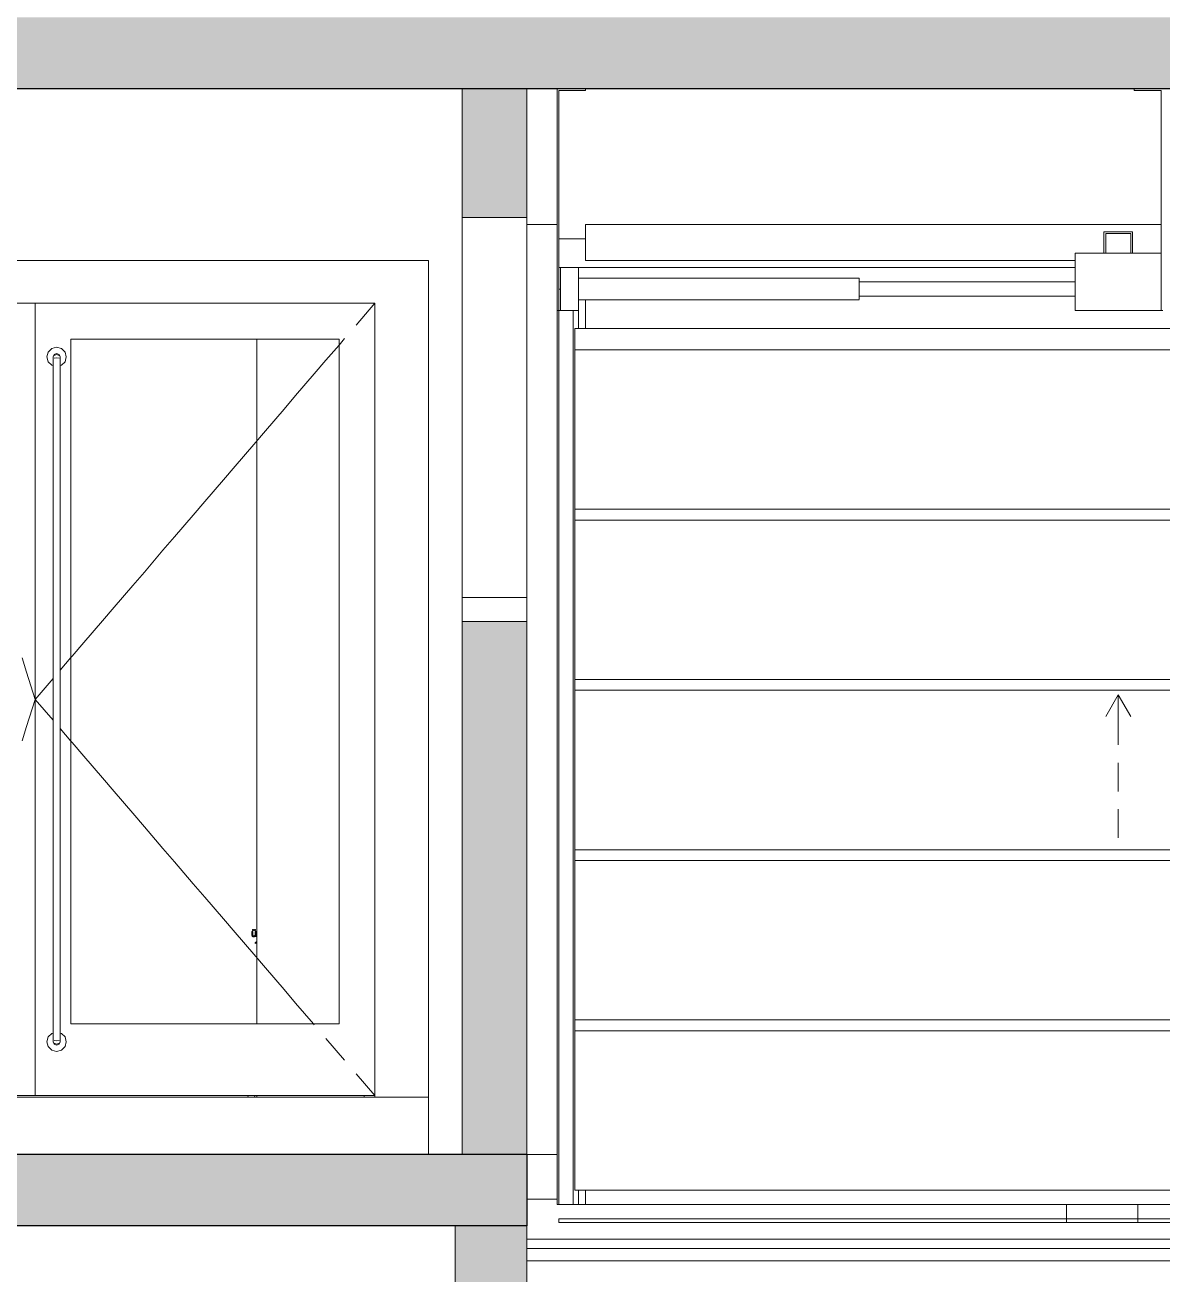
# Model space of a CAD drawing. Header units: metres. Extents: x -0.3 to 19.2, y -7 to 21.5.
# Drawn here: x 13.916 to 17.098, y -0.647 to 2.848 of the extents above; entities that cross this region are included whole.
import ezdxf

# ---------------------------------------------------------------- set-up
doc = ezdxf.new("R2010")
doc.units = ezdxf.units.M
doc.header["$MEASUREMENT"] = 0
for name, color, linetype in [('C_Schnitt C RB_1_110 Wand Aussen', 7, 'Continuous'), ('C_Schnitt C RB_1_111 Wand Aussen - Bohrpfahlwand 80', 7, 'Continuous'), ('C_Schnitt C RB_1_120 Wand Innen tragend', 7, 'Continuous'), ('C_Schnitt C RB_1_150 Stütze', 7, 'Continuous'), ('C_Schnitt C RB_1_210 Decke', 7, 'Continuous'), ('C_Schnitt C RB_1_250 Träger Unterzug', 7, 'Continuous'), ('C_Schnitt C RB_1_270 Deckendurchbruchsymbol', 7, 'Continuous'), ('C_Schnitt C RB_1_420 Rampe', 7, 'Continuous'), ('C_Schnitt C RB_1_910 Allgemein Lageplan Höhen', 7, 'Continuous')]:
    doc.layers.add(name, color=color, linetype=linetype)

msp = doc.modelspace()

# ---------------------------------------------------------------- hatches: boundary and pattern name
at = {"layer": 'C_Schnitt C RB_1_110 Wand Aussen', "linetype": 'Continuous', "lineweight": 0, "true_color": 0x000000}
for points in [[(15.32, 2.31), (15.32, 2.67), (15.14, 2.67), (15.14, 2.31)], [(15.32, -0.31), (15.32, 1.18), (15.14, 1.18), (15.14, -0.31)]]:
    msp.add_hatch(color=18, dxfattribs=at).paths.add_polyline_path(points)
at = {"layer": 'C_Schnitt C RB_1_120 Wand Innen tragend', "linetype": 'Continuous', "lineweight": 0, "true_color": 0x000000}
msp.add_hatch(color=18, dxfattribs=at).paths.add_polyline_path([(15.32, -0.51), (15.12, -0.51), (15.12, -3.83), (15.32, -3.83)])
at = {"layer": 'C_Schnitt C RB_1_210 Decke', "linetype": 'Continuous', "lineweight": 0, "true_color": 0x000000}
for points in [[(12.49, 2.67), (14.6743, 2.67), (14.6743, 2.87), (12.49, 2.87)], [(14.6743, 2.87), (14.6743, 2.67), (18.8275, 2.67), (18.8275, 2.87)], [(13.13, -0.31), (13.13, -0.51), (14.6743, -0.51), (14.6743, -0.31)], [(14.6743, -0.51), (15.32, -0.51), (15.32, -0.31), (14.6743, -0.31)]]:
    msp.add_hatch(color=18, dxfattribs=at).paths.add_polyline_path(points)

# ---------------------------------------------------------------- linework, layer by layer
at = {"layer": 'C_Schnitt C RB_1_110 Wand Aussen', "color": 7, "linetype": 'Continuous', "lineweight": 18, "ltscale": 1000}
for p, q in [((15.14, 2.67), (15.14, 2.31)), ((15.32, 2.67), (15.32, 2.31)), ((15.32, 2.31), (15.14, 2.31)), ((15.485, 2.25), (15.41, 2.25)), ((13.445, 2.19), (15.045, 2.19)), ((15.045, 2.19), (15.045, -0.31)), ((15.32, 1.2477), (15.14, 1.2477)), ((15.14, 1.18), (15.14, -0.31)), ((15.14, 1.18), (15.32, 1.18)), ((15.32, 1.18), (15.32, -0.31))]:
    msp.add_line(p, q, dxfattribs=at)
at = {"layer": 'C_Schnitt C RB_1_110 Wand Aussen', "color": 7, "linetype": 'Continuous', "lineweight": 13, "ltscale": 1000}
for p, q in [((15.405, 2.67), (15.405, 2.05)), ((15.41, 2.17), (15.41, 2.665)), ((15.41, 2.665), (15.485, 2.665)), ((15.485, 2.665), (15.485, 2.67)), ((17.02, 2.665), (17.02, 2.67)), ((17.095, 2.665), (17.02, 2.665)), ((17.095, 2.21), (17.095, 2.665)), ((15.485, 2.19), (15.485, 2.29)), ((15.485, 2.29), (17.095, 2.29)), ((16.935, 2.27), (17.015, 2.27)), ((16.935, 2.21), (16.935, 2.27)), ((16.94, 2.265), (16.94, 2.21)), ((17.01, 2.265), (16.94, 2.265)), ((17.01, 2.21), (17.01, 2.265)), ((17.015, 2.27), (17.015, 2.21)), ((16.855, 2.21), (16.935, 2.21)), ((16.855, 2.21), (16.855, 2.05)), ((16.935, 2.21), (16.94, 2.21)), ((16.94, 2.21), (17.01, 2.21)), ((17.01, 2.21), (17.015, 2.21)), ((17.015, 2.21), (17.095, 2.21)), ((17.095, 2.21), (17.095, 2.05)), ((15.41, 2.17), (15.41, 2.11)), ((15.41, 2.17), (15.415, 2.17)), ((15.415, 2.17), (15.415, 2.1691)), ((15.415, 2.17), (15.465, 2.17)), ((15.415, 2.1691), (15.415, 2.1664)), ((15.465, 2.17), (15.465, 2.1691)), ((16.855, 2.17), (15.465, 2.17)), ((15.465, 2.1691), (15.465, 2.1664)), ((16.855, 2.19), (15.485, 2.19)), ((15.415, 2.1664), (15.415, 2.162)), ((15.415, 2.162), (15.415, 2.156)), ((15.415, 2.156), (15.415, 2.1486)), ((15.415, 2.1486), (15.415, 2.14)), ((15.415, 2.14), (15.415, 2.1305)), ((15.465, 2.1664), (15.465, 2.162)), ((15.465, 2.162), (15.465, 2.156)), ((15.465, 2.156), (15.465, 2.1486)), ((15.465, 2.1486), (15.465, 2.14)), ((15.465, 2.14), (15.465, 2.1305)), ((15.465, 2.14), (16.25, 2.14)), ((16.25, 2.14), (16.25, 2.1395)), ((16.25, 2.1395), (16.25, 2.1382)), ((16.25, 2.1382), (16.25, 2.136)), ((16.25, 2.136), (16.25, 2.133)), ((16.25, 2.133), (16.25, 2.1293)), ((15.41, 2.11), (15.415, 2.11)), ((15.41, 2.11), (15.41, 2.05)), ((15.415, 2.1305), (15.415, 2.1204)), ((15.415, 2.1204), (15.415, 2.11)), ((15.415, 2.11), (15.415, 2.0996)), ((15.415, 2.0996), (15.415, 2.0895)), ((15.465, 2.1305), (15.465, 2.1204)), ((15.465, 2.1204), (15.465, 2.11)), ((15.465, 2.11), (15.465, 2.0996)), ((15.465, 2.0996), (15.465, 2.0895)), ((16.25, 2.13), (16.855, 2.13)), ((16.25, 2.1293), (16.25, 2.125)), ((16.25, 2.125), (16.25, 2.1203)), ((16.25, 2.1203), (16.25, 2.1152)), ((16.25, 2.1152), (16.25, 2.11)), ((16.25, 2.11), (16.25, 2.1048)), ((16.25, 2.1048), (16.25, 2.0997)), ((16.25, 2.0997), (16.25, 2.095)), ((14.1449, 2.07), (13.595, 2.07)), ((13.945, -0.145), (13.945, 2.07)), ((14.2449, 2.07), (14.1449, 2.07)), ((14.895, 2.07), (14.2449, 2.07)), ((14.895, -0.15), (14.895, 2.07)), ((15.415, 2.0895), (15.415, 2.08)), ((15.415, 2.08), (15.415, 2.0714)), ((15.415, 2.0714), (15.415, 2.064)), ((15.415, 2.064), (15.415, 2.058)), ((15.465, 2.0895), (15.465, 2.08)), ((15.465, 2.08), (15.465, 2.0714)), ((15.465, 2.08), (16.25, 2.08)), ((15.465, 2.0714), (15.465, 2.064)), ((15.465, 2.064), (15.465, 2.058)), ((15.485, 2), (15.485, 2.08)), ((16.25, 2.095), (16.25, 2.0907)), ((16.25, 2.0907), (16.25, 2.087)), ((16.25, 2.09), (16.855, 2.09)), ((16.25, 2.087), (16.25, 2.084)), ((16.25, 2.084), (16.25, 2.0818)), ((16.25, 2.0818), (16.25, 2.0805)), ((16.25, 2.08), (16.25, 2.08)), ((15.405, -0.45), (15.405, 2.05)), ((15.405, 2.05), (15.41, 2.05)), ((15.41, 2.0488), (15.41, 2.05)), ((15.41, 2.05), (15.415, 2.05)), ((15.41, 2.0452), (15.41, 2.0488)), ((15.41, 2.0393), (15.41, 2.0452)), ((15.41, 2.0313), (15.41, 2.0393)), ((15.41, 2.0214), (15.41, 2.0313)), ((15.415, 2.058), (15.415, 2.0536)), ((15.415, 2.0536), (15.415, 2.0509)), ((15.415, 2.0509), (15.415, 2.05)), ((15.415, 2.05), (15.465, 2.05)), ((15.45, 2.0488), (15.45, 2.05)), ((15.45, 2.0452), (15.45, 2.0488)), ((15.45, 2.0393), (15.45, 2.0452)), ((15.45, 2.0313), (15.45, 2.0393)), ((15.45, 2.0214), (15.45, 2.0313)), ((15.465, 2.058), (15.465, 2.0536)), ((15.465, 2.0536), (15.465, 2.0509)), ((15.465, 2.0509), (15.465, 2.05)), ((15.465, 2), (15.465, 2.05)), ((16.855, 2.05), (17.095, 2.05)), ((17.1, 2.05), (17.095, 2.05)), ((15.41, 2.01), (15.41, 2.0214)), ((15.41, 1.9974), (15.41, 2.01)), ((15.41, 1.9839), (15.41, 1.9974)), ((15.45, 2.01), (15.45, 2.0214)), ((15.45, 1.9974), (15.45, 2.01)), ((15.45, 1.9839), (15.45, 1.9974)), ((15.455, 1.94), (15.455, 2)), ((18.495, 2), (15.455, 2)), ((14.795, 1.97), (14.045, 1.97)), ((14.045, 1.97), (14.045, 0.055)), ((14.795, 0.055), (14.795, 1.97)), ((15.41, 1.97), (15.41, 1.9839)), ((15.41, -0.45), (15.41, 1.97)), ((15.45, 1.97), (15.45, 1.9839)), ((15.45, -0.45), (15.45, 1.97)), ((13.9816, 1.9335), (13.978, 1.92)), ((13.9915, 1.9434), (13.9816, 1.9335)), ((14.005, 1.947), (13.9915, 1.9434)), ((13.995, 1.92), (13.9979, 1.9271)), ((13.9979, 1.9271), (14.005, 1.93)), ((13.9979, 1.9243), (14.005, 1.927)), ((14.0185, 1.9434), (14.005, 1.947)), ((14.005, 1.93), (14.0121, 1.9271)), ((14.005, 1.927), (14.0121, 1.9243)), ((14.0121, 1.9271), (14.015, 1.92)), ((14.0284, 1.9335), (14.0185, 1.9434)), ((14.032, 1.92), (14.0284, 1.9335)), ((15.455, 1.494), (15.455, 1.94)), ((18.495, 1.94), (15.455, 1.94)), ((13.978, 1.92), (13.9816, 1.9065)), ((13.9816, 1.9065), (13.9915, 1.8966)), ((13.9915, 1.8966), (13.995, 1.8957)), ((13.995, 1.918), (13.995, 1.92)), ((13.995, 1.9125), (13.995, 1.918)), ((13.995, 1.905), (13.995, 1.9125)), ((13.995, 0.02), (13.995, 1.905)), ((13.9979, 1.9162), (14.005, 1.9177)), ((14.005, 1.9177), (14.0121, 1.9162)), ((14.015, 1.918), (14.015, 1.92)), ((14.015, 1.9125), (14.015, 1.918)), ((14.015, 1.905), (14.015, 1.9125)), ((14.015, 0.02), (14.015, 1.905)), ((14.015, 1.8957), (14.0185, 1.8966)), ((14.0185, 1.8966), (14.0284, 1.9065)), ((14.0284, 1.9065), (14.032, 1.92)), ((15.455, 1.464), (15.455, 1.494)), ((18.495, 1.494), (15.455, 1.494)), ((15.455, 1.018), (15.455, 1.464)), ((18.495, 1.464), (15.455, 1.464)), ((15.455, 0.988), (15.455, 1.018)), ((18.495, 1.018), (15.455, 1.018)), ((15.455, 0.542), (15.455, 0.988)), ((18.495, 0.988), (15.455, 0.988)), ((16.975, 0.975), (16.94, 0.9144)), ((16.975, 0.895), (16.975, 0.975)), ((16.975, 0.975), (17.01, 0.9144)), ((16.975, 0.835), (16.975, 0.895)), ((16.975, 0.705), (16.975, 0.785)), ((16.975, 0.575), (16.975, 0.655)), ((15.455, 0.512), (15.455, 0.542)), ((18.495, 0.542), (15.455, 0.542)), ((15.455, 0.066), (15.455, 0.512)), ((18.495, 0.512), (15.455, 0.512)), ((14.045, 0.055), (14.795, 0.055)), ((15.455, 0.036), (15.455, 0.066)), ((18.495, 0.066), (15.455, 0.066)), ((15.455, -0.41), (15.455, 0.036)), ((18.495, 0.036), (15.455, 0.036)), ((13.9816, 0.0185), (13.978, 0.005)), ((13.978, 0.005), (13.9816, -0.0085)), ((13.9915, 0.0284), (13.9816, 0.0185)), ((13.995, 0.0293), (13.9915, 0.0284)), ((13.995, 0.0125), (13.995, 0.02)), ((13.995, 0.007), (13.995, 0.0125)), ((13.995, 0.005), (13.995, 0.007)), ((13.995, 0.005), (13.9979, -0.0021)), ((13.9979, 0.0088), (14.005, 0.0073)), ((13.9979, 0.0007), (14.005, -0.002)), ((14.005, 0.0073), (14.0121, 0.0088)), ((14.005, -0.002), (14.0121, 0.0007)), ((14.0121, -0.0021), (14.015, 0.005)), ((14.0185, 0.0284), (14.015, 0.0293)), ((14.015, 0.0125), (14.015, 0.02)), ((14.015, 0.007), (14.015, 0.0125)), ((14.015, 0.005), (14.015, 0.007)), ((14.0284, 0.0185), (14.0185, 0.0284)), ((14.032, 0.005), (14.0284, 0.0185)), ((14.0284, -0.0085), (14.032, 0.005)), ((13.9816, -0.0085), (13.9915, -0.0184)), ((13.9915, -0.0184), (14.005, -0.022)), ((13.9979, -0.0021), (14.005, -0.005)), ((14.005, -0.005), (14.0121, -0.0021)), ((14.005, -0.022), (14.0185, -0.0184)), ((14.0185, -0.0184), (14.0284, -0.0085)), ((13.595, -0.145), (13.945, -0.145)), ((13.595, -0.15), (14.895, -0.15)), ((14.895, -0.145), (13.945, -0.145)), ((15.045, -0.15), (14.895, -0.15)), ((18.495, -0.41), (15.455, -0.41)), ((15.465, -0.45), (15.465, -0.41)), ((15.485, -0.45), (15.485, -0.41)), ((15.405, -0.45), (15.41, -0.45)), ((15.41, -0.45), (15.45, -0.45)), ((15.45, -0.45), (15.465, -0.45)), ((15.465, -0.45), (15.485, -0.45)), ((18.465, -0.45), (15.485, -0.45))]:
    msp.add_line(p, q, dxfattribs=at)
at = {"layer": 'C_Schnitt C RB_1_110 Wand Aussen', "color": 16, "linetype": 'Continuous', "lineweight": 13, "ltscale": 1000, "true_color": 0x7e0000}
for p, q in [((15.14, 1.18), (15.14, 2.31)), ((15.32, 2.31), (15.32, 1.18))]:
    msp.add_line(p, q, dxfattribs=at)
at = {"layer": 'C_Schnitt C RB_1_110 Wand Aussen', "color": 253, "linetype": 'Continuous', "lineweight": 13, "ltscale": 1000, "true_color": 0xb4b4b4}
for p, q in [((14.895, 2.07), (14.8429, 2.0093)), ((14.8104, 1.9713), (14.795, 1.9534)), ((14.795, 1.9534), (14.7583, 1.9106)), ((14.7583, 1.9106), (14.7257, 1.8727)), ((14.7257, 1.8727), (14.6736, 1.8119)), ((14.6736, 1.8119), (14.6411, 1.774)), ((14.6411, 1.774), (14.589, 1.7133)), ((14.589, 1.7133), (14.5564, 1.6753)), ((14.5564, 1.6753), (14.5044, 1.6146)), ((14.5044, 1.6146), (14.4718, 1.5766)), ((14.4718, 1.5766), (14.4197, 1.5159)), ((14.4197, 1.5159), (14.3872, 1.478)), ((14.3872, 1.478), (14.3351, 1.4172)), ((14.3351, 1.4172), (14.3025, 1.3793)), ((14.3025, 1.3793), (14.2504, 1.3186)), ((14.2504, 1.3186), (14.2179, 1.2806)), ((14.2179, 1.2806), (14.1658, 1.2199)), ((14.1658, 1.2199), (14.1332, 1.182)), ((14.1332, 1.182), (14.0812, 1.1212)), ((14.0812, 1.1212), (14.0486, 1.0833)), ((13.9084, 1.0783), (13.9209, 1.0388)), ((14.045, 1.0791), (14.015, 1.0441)), ((14.0486, 1.0833), (14.045, 1.0791)), ((13.9209, 1.0388), (13.945, 0.9625)), ((13.995, 1.0208), (13.945, 0.9625)), ((13.9209, 0.8862), (13.945, 0.9625)), ((13.995, 0.9042), (13.945, 0.9625)), ((13.9084, 0.8467), (13.9209, 0.8862)), ((14.045, 0.8459), (14.015, 0.8809)), ((14.0486, 0.8417), (14.045, 0.8459)), ((14.0812, 0.8038), (14.0486, 0.8417)), ((14.1332, 0.743), (14.0812, 0.8038)), ((14.1658, 0.7051), (14.1332, 0.743)), ((14.2179, 0.6444), (14.1658, 0.7051)), ((14.2504, 0.6064), (14.2179, 0.6444)), ((14.3025, 0.5457), (14.2504, 0.6064)), ((14.3351, 0.5078), (14.3025, 0.5457)), ((14.3872, 0.447), (14.3351, 0.5078)), ((14.4197, 0.4091), (14.3872, 0.447)), ((14.4718, 0.3484), (14.4197, 0.4091)), ((14.5044, 0.3104), (14.4718, 0.3484)), ((14.5564, 0.2497), (14.5044, 0.3104)), ((14.589, 0.2117), (14.5564, 0.2497)), ((14.6411, 0.151), (14.589, 0.2117)), ((14.6736, 0.1131), (14.6411, 0.151)), ((14.7234, 0.055), (14.6736, 0.1131)), ((14.7257, 0.0523), (14.7234, 0.055)), ((14.8104, -0.0463), (14.7583, 0.0144)), ((14.895, -0.145), (14.8429, -0.0843))]:
    msp.add_line(p, q, dxfattribs=at)
at = {"layer": 'C_Schnitt C RB_1_111 Wand Aussen - Bohrpfahlwand 80', "color": 7, "linetype": 'Continuous', "lineweight": 18, "ltscale": 1000}
msp.add_line((15.405, -0.31), (15.32, -0.31), dxfattribs=at)
at = {"layer": 'C_Schnitt C RB_1_120 Wand Innen tragend', "color": 7, "linetype": 'Continuous', "lineweight": 18, "ltscale": 1000}
for p, q in [((15.12, -0.51), (15.12, -3.83)), ((15.32, -0.51), (15.32, -1.1976))]:
    msp.add_line(p, q, dxfattribs=at)
at = {"layer": 'C_Schnitt C RB_1_150 Stütze', "color": 7, "linetype": 'Continuous', "lineweight": 18, "ltscale": 1000}
for p, q in [((14.565, 0.055), (14.565, 1.97)), ((14.565, -0.15), (14.565, -0.145)), ((14.8651, -0.15), (14.8651, -0.145))]:
    msp.add_line(p, q, dxfattribs=at)
at = {"layer": 'C_Schnitt C RB_1_210 Decke', "color": 7, "linetype": 'Continuous', "lineweight": 25, "ltscale": 1000}
for p, q in [((15.32, 2.67), (15.14, 2.67)), ((18.5275, 2.67), (15.32, 2.67)), ((15.32, -0.31), (15.14, -0.31)), ((15.32, -0.31), (15.32, -0.51)), ((15.32, -0.51), (15.12, -0.51))]:
    msp.add_line(p, q, dxfattribs=at)
at = {"layer": 'C_Schnitt C RB_1_210 Decke', "color": 7, "linetype": 'Continuous', "lineweight": 25, "ltscale": 1000, "flags": 128}
for points in [[(15.14, 2.67), (14.6743, 2.67), (12.49, 2.67)], [(15.14, -0.31), (14.6743, -0.31), (13.13, -0.31)], [(15.12, -0.51), (14.6743, -0.51), (13.13, -0.51)]]:
    msp.add_lwpolyline(points, dxfattribs=at)
at = {"layer": 'C_Schnitt C RB_1_250 Träger Unterzug', "color": 7, "linetype": 'Continuous', "lineweight": 13, "ltscale": 1000}
msp.add_line((15.405, 2.29), (15.32, 2.29), dxfattribs=at)
at = {"layer": 'C_Schnitt C RB_1_270 Deckendurchbruchsymbol', "color": 7, "linetype": 'Continuous', "lineweight": 13, "ltscale": 1000}
for p, q in [((16.83, -0.5001), (16.83, -0.45)), ((17.03, -0.5001), (17.03, -0.45))]:
    msp.add_line(p, q, dxfattribs=at)
at = {"layer": 'C_Schnitt C RB_1_420 Rampe', "color": 7, "linetype": 'Continuous', "lineweight": 18, "ltscale": 1000}
for p, q in [((15.405, -0.435), (15.32, -0.435)), ((15.41, -0.5001), (15.41, -0.4901)), ((15.41, -0.4901), (18.5275, -0.4901)), ((18.5275, -0.5001), (15.41, -0.5001)), ((15.32, -0.5467), (18.5275, -0.5467))]:
    msp.add_line(p, q, dxfattribs=at)
at = {"layer": 'C_Schnitt C RB_1_420 Rampe', "color": 7, "linetype": 'Continuous', "lineweight": 13, "ltscale": 1000}
for p, q in [((18.5275, -0.5467), (15.32, -0.5467)), ((15.32, -0.5728), (18.5275, -0.5728)), ((18.5275, -0.5729), (15.32, -0.5729)), ((15.32, -0.6075), (18.5275, -0.6075)), ((18.5275, -0.6076), (15.32, -0.6076))]:
    msp.add_line(p, q, dxfattribs=at)
at = {"layer": 'C_Schnitt C RB_1_910 Allgemein Lageplan Höhen', "color": 7, "linetype": 'Continuous', "lineweight": 13, "ltscale": 1000}
for p, q in [((14.5559, 0.3188), (14.5534, 0.3188)), ((14.5534, 0.3188), (14.5534, 0.316)), ((14.5534, 0.316), (14.5559, 0.316)), ((14.5559, 0.316), (14.5559, 0.3188)), ((14.5609, 0.3188), (14.5584, 0.3188)), ((14.5584, 0.3188), (14.5584, 0.316)), ((14.5584, 0.316), (14.5609, 0.316)), ((14.5609, 0.316), (14.5609, 0.3188)), ((14.5538, 0.3132), (14.5514, 0.3132)), ((14.5514, 0.3132), (14.5514, 0.3044)), ((14.5514, 0.3044), (14.5514, 0.3031)), ((14.5514, 0.3031), (14.5516, 0.3022)), ((14.5516, 0.3022), (14.5519, 0.3012)), ((14.5519, 0.3012), (14.5523, 0.3004)), ((14.5523, 0.3004), (14.553, 0.2997)), ((14.553, 0.2997), (14.5539, 0.2992)), ((14.5538, 0.3053), (14.5538, 0.3132)), ((14.5539, 0.3038), (14.5538, 0.3053)), ((14.554, 0.3028), (14.5539, 0.3038)), ((14.5539, 0.2992), (14.5551, 0.2988)), ((14.5543, 0.3019), (14.554, 0.3028)), ((14.5549, 0.3013), (14.5543, 0.3019)), ((14.5558, 0.3009), (14.5549, 0.3013)), ((14.5551, 0.2988), (14.5563, 0.2987)), ((14.5568, 0.3008), (14.5558, 0.3009)), ((14.5563, 0.2987), (14.5576, 0.2988)), ((14.5578, 0.3009), (14.5568, 0.3008)), ((14.5576, 0.2988), (14.5588, 0.2993)), ((14.5588, 0.3013), (14.5578, 0.3009)), ((14.5596, 0.302), (14.5588, 0.3013)), ((14.5588, 0.2993), (14.5599, 0.3)), ((14.5601, 0.3028), (14.5596, 0.302)), ((14.5599, 0.3), (14.5608, 0.3011)), ((14.5604, 0.3036), (14.5601, 0.3028)), ((14.5616, 0.283), (14.5603, 0.2824)), ((14.5603, 0.2824), (14.5603, 0.28)), ((14.5603, 0.28), (14.561, 0.2803)), ((14.5605, 0.3045), (14.5604, 0.3036)), ((14.5629, 0.3132), (14.5605, 0.3132)), ((14.5605, 0.3132), (14.5605, 0.3056)), ((14.5605, 0.3056), (14.5605, 0.3045)), ((14.5608, 0.3011), (14.5608, 0.299)), ((14.5608, 0.299), (14.5629, 0.299)), ((14.561, 0.2803), (14.5619, 0.2808)), ((14.5627, 0.2838), (14.5616, 0.283)), ((14.5619, 0.2808), (14.5628, 0.2813)), ((14.5638, 0.2847), (14.5627, 0.2838)), ((14.5628, 0.2813), (14.5637, 0.2818)), ((14.5629, 0.299), (14.5629, 0.3132)), ((14.5637, 0.2818), (14.5644, 0.2824)), ((14.5647, 0.2856), (14.5638, 0.2847)), ((14.5644, 0.2824), (14.565, 0.2829)), ((14.565, 0.2859), (14.5647, 0.2856)), ((14.541, -0.15), (14.5397, -0.145)), ((14.5583, -0.15), (14.5597, -0.145))]:
    msp.add_line(p, q, dxfattribs=at)

doc.saveas('drawing.dxf')
